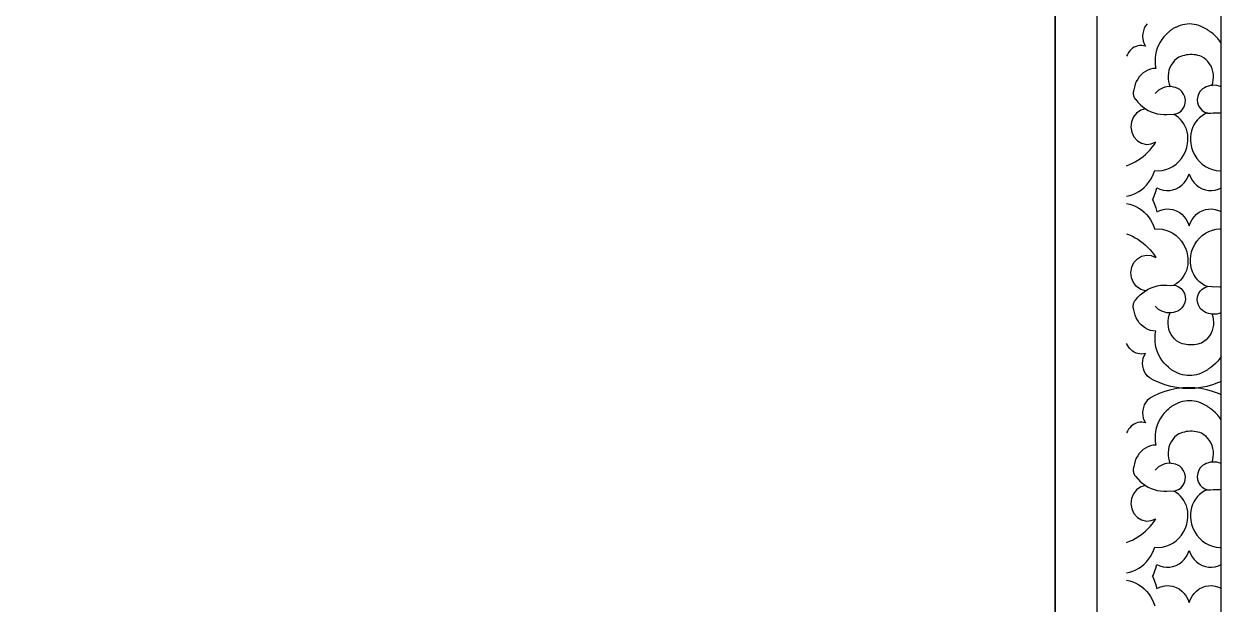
# Model space of a CAD drawing. Extents: x 1188826 to 1909461, y 608442 to 1651179.
# Drawn here: x 1659951 to 1660853, y 1029682 to 1030120 of the extents above; entities that cross this region are included whole.
import ezdxf

# ---------------------------------------------------------------- set-up
doc = ezdxf.new("R2010")
doc.units = 0
doc.header["$LTSCALE"] = 1000
doc.header["$MEASUREMENT"] = 0
doc.layers.add('窗', color=4, linetype='Continuous')
doc.layers.add('立面线', color=40, linetype='Continuous')

# ---------------------------------------------------------------- blocks, each defined once
blk = doc.blocks.new('EHYTERHT5EHTER')
at = {"layer": '窗', "ltscale": 3}
blk.add_lwpolyline([(76049.19, -231660.6), (77243.13, -231660.6), (77243.13, -233330.6), (76049.19, -233330.6)], close=True, dxfattribs=at)

msp = doc.modelspace()

# ---------------------------------------------------------------- linework, layer by layer
at = {"layer": '立面线'}
for p, q in [((1660727.68, 1028413.42), (1660727.66, 1032663.42)), ((1660758.89, 1032633.42), (1660758.89, 1028443.42)), ((1660852.52, 1028443.42), (1660852.52, 1032543.42)), ((1660796.86, 1030119.56), (1660795.67, 1030118)), ((1660821.77, 1030118.34), (1660820.09, 1030117.71)), ((1660823.49, 1030118.84), (1660821.77, 1030118.34)), ((1660825.24, 1030119.2), (1660823.49, 1030118.84)), ((1660827, 1030119.42), (1660825.24, 1030119.2)), ((1660828.78, 1030119.49), (1660827, 1030119.42)), ((1660830.56, 1030119.42), (1660828.78, 1030119.49)), ((1660832.33, 1030119.2), (1660830.56, 1030119.42)), ((1660834.08, 1030118.84), (1660832.33, 1030119.2)), ((1660835.8, 1030118.34), (1660834.08, 1030118.84)), ((1660837.48, 1030117.71), (1660835.8, 1030118.34)), ((1660793.57, 1030112.42), (1660793.42, 1030110.41)), ((1660793.42, 1030110.41), (1660793.55, 1030108.39)), ((1660794.01, 1030114.39), (1660793.57, 1030112.42)), ((1660794.71, 1030116.26), (1660794.01, 1030114.39)), ((1660795.67, 1030118), (1660794.71, 1030116.26)), ((1660809.47, 1030109.81), (1660807.94, 1030107.85)), ((1660811.16, 1030111.6), (1660809.47, 1030109.81)), ((1660813, 1030113.21), (1660811.16, 1030111.6)), ((1660813.4, 1030113.61), (1660813, 1030113.21)), ((1660813.81, 1030113.99), (1660813.4, 1030113.61)), ((1660814.23, 1030114.36), (1660813.81, 1030113.99)), ((1660814.66, 1030114.71), (1660814.23, 1030114.36)), ((1660815.1, 1030115.05), (1660814.66, 1030114.71)), ((1660815.56, 1030115.37), (1660815.1, 1030115.05)), ((1660816.02, 1030115.67), (1660815.56, 1030115.37)), ((1660816.49, 1030115.96), (1660816.02, 1030115.67)), ((1660816.97, 1030116.23), (1660816.49, 1030115.96)), ((1660817.46, 1030116.48), (1660816.97, 1030116.23)), ((1660817.95, 1030116.72), (1660817.46, 1030116.48)), ((1660818.45, 1030116.94), (1660817.95, 1030116.72)), ((1660820.09, 1030117.71), (1660818.45, 1030116.94)), ((1660839.11, 1030116.94), (1660837.48, 1030117.71)), ((1660839.6, 1030116.69), (1660839.11, 1030116.94)), ((1660840.09, 1030116.42), (1660839.6, 1030116.69)), ((1660840.57, 1030116.15), (1660840.09, 1030116.42)), ((1660841.05, 1030115.88), (1660840.57, 1030116.15)), ((1660841.52, 1030115.59), (1660841.05, 1030115.88)), ((1660841.99, 1030115.29), (1660841.52, 1030115.59)), ((1660842.45, 1030114.99), (1660841.99, 1030115.29)), ((1660842.91, 1030114.67), (1660842.45, 1030114.99)), ((1660843.37, 1030114.35), (1660842.91, 1030114.67)), ((1660843.82, 1030114.02), (1660843.37, 1030114.35)), ((1660844.26, 1030113.69), (1660843.82, 1030114.02)), ((1660844.7, 1030113.34), (1660844.26, 1030113.69)), ((1660846.64, 1030111.95), (1660844.7, 1030113.34)), ((1660848.43, 1030110.36), (1660846.64, 1030111.95)), ((1660850.08, 1030108.59), (1660848.43, 1030110.36)), ((1660784.74, 1030100.21), (1660783.7, 1030099.13)), ((1660785.9, 1030101.14), (1660784.74, 1030100.21)), ((1660787.15, 1030101.92), (1660785.9, 1030101.14)), ((1660788.48, 1030102.52), (1660787.15, 1030101.92)), ((1660789.86, 1030102.95), (1660788.48, 1030102.52)), ((1660791.29, 1030103.19), (1660789.86, 1030102.95)), ((1660792.73, 1030103.24), (1660791.29, 1030103.19)), ((1660794.17, 1030103.11), (1660792.73, 1030103.24)), ((1660793.55, 1030108.39), (1660793.96, 1030106.42)), ((1660793.96, 1030106.42), (1660794.64, 1030104.53)), ((1660795.58, 1030102.78), (1660794.17, 1030103.11)), ((1660794.64, 1030104.53), (1660795.58, 1030102.78)), ((1660804.48, 1030101.16), (1660803.74, 1030098.73)), ((1660805.44, 1030103.51), (1660804.48, 1030101.16)), ((1660806.59, 1030105.74), (1660805.44, 1030103.51)), ((1660807.94, 1030107.85), (1660806.59, 1030105.74)), ((1660851.54, 1030106.64), (1660850.08, 1030108.59)), ((1660852.52, 1030105.04), (1660851.54, 1030106.64)), ((1660782.02, 1030096.61), (1660781.41, 1030095.2)), ((1660782.79, 1030097.93), (1660782.02, 1030096.61)), ((1660783.7, 1030099.13), (1660782.79, 1030097.93)), ((1660802.91, 1030093.7), (1660802.82, 1030091.14)), ((1660802.82, 1030091.14), (1660802.97, 1030088.59)), ((1660803.21, 1030096.24), (1660802.91, 1030093.7)), ((1660803.74, 1030098.73), (1660803.21, 1030096.24)), ((1660817.52, 1030091.89), (1660816.16, 1030090.31)), ((1660819.05, 1030093.27), (1660817.52, 1030091.89)), ((1660820.73, 1030094.43), (1660819.05, 1030093.27)), ((1660822.1, 1030095), (1660820.73, 1030094.43)), ((1660823.5, 1030095.48), (1660822.1, 1030095)), ((1660824.92, 1030095.86), (1660823.5, 1030095.48)), ((1660826.36, 1030096.14), (1660824.92, 1030095.86)), ((1660827.81, 1030096.33), (1660826.36, 1030096.14)), ((1660829.27, 1030096.42), (1660827.81, 1030096.33)), ((1660830.73, 1030096.42), (1660829.27, 1030096.42)), ((1660832.19, 1030096.32), (1660830.73, 1030096.42)), ((1660833.65, 1030096.12), (1660832.19, 1030096.32)), ((1660835.08, 1030095.82), (1660833.65, 1030096.12)), ((1660836.5, 1030095.43), (1660835.08, 1030095.82)), ((1660837.89, 1030094.94), (1660836.5, 1030095.43)), ((1660839.63, 1030093.88), (1660837.89, 1030094.94)), ((1660841.23, 1030092.59), (1660839.63, 1030093.88)), ((1660842.67, 1030091.1), (1660841.23, 1030092.59)), ((1660843.93, 1030089.42), (1660842.67, 1030091.1)), ((1660793.91, 1030082.61), (1660792.34, 1030081.24)), ((1660795.62, 1030083.77), (1660793.91, 1030082.61)), ((1660797.44, 1030084.71), (1660795.62, 1030083.77)), ((1660799.35, 1030085.41), (1660797.44, 1030084.71)), ((1660801.33, 1030085.86), (1660799.35, 1030085.41)), ((1660803.34, 1030086.06), (1660801.33, 1030085.86)), ((1660802.97, 1030088.59), (1660803.34, 1030086.06)), ((1660812.82, 1030082.57), (1660812.58, 1030080.43)), ((1660813.31, 1030084.66), (1660812.82, 1030082.57)), ((1660814.04, 1030086.67), (1660813.31, 1030084.66)), ((1660814.99, 1030088.56), (1660814.04, 1030086.67)), ((1660816.16, 1030090.31), (1660814.99, 1030088.56)), ((1660844.98, 1030087.59), (1660843.93, 1030089.42)), ((1660845.8, 1030085.62), (1660844.98, 1030087.59)), ((1660846.4, 1030083.57), (1660845.8, 1030085.62)), ((1660846.75, 1030081.45), (1660846.4, 1030083.57)), ((1660787.86, 1030074.08), (1660787.27, 1030072)), ((1660788.68, 1030076.07), (1660787.86, 1030074.08)), ((1660789.71, 1030077.95), (1660788.68, 1030076.07)), ((1660790.93, 1030079.68), (1660789.71, 1030077.95)), ((1660792.34, 1030081.24), (1660790.93, 1030079.68)), ((1660812.58, 1030080.43), (1660812.59, 1030078.27)), ((1660812.59, 1030078.27), (1660812.85, 1030076.14)), ((1660812.85, 1030076.14), (1660813.35, 1030074.05)), ((1660813.35, 1030074.05), (1660814.09, 1030072.05)), ((1660844.56, 1030073.07), (1660842.97, 1030072.7)), ((1660846.18, 1030073.25), (1660844.56, 1030073.07)), ((1660845.67, 1030072.99), (1660846.31, 1030075.03)), ((1660847.81, 1030073.26), (1660846.18, 1030073.25)), ((1660846.31, 1030075.03), (1660846.7, 1030077.14)), ((1660846.7, 1030077.14), (1660846.85, 1030079.29)), ((1660846.85, 1030079.29), (1660846.75, 1030081.45)), ((1660849.44, 1030073.09), (1660847.81, 1030073.26)), ((1660851.03, 1030072.74), (1660849.44, 1030073.09)), ((1660786.42, 1030067.93), (1660786.38, 1030067.26)), ((1660786.38, 1030067.26), (1660786.41, 1030066.59)), ((1660786.41, 1030066.59), (1660786.49, 1030065.93)), ((1660786.52, 1030068.59), (1660786.42, 1030067.93)), ((1660786.49, 1030065.93), (1660786.64, 1030065.28)), ((1660786.68, 1030069.23), (1660786.52, 1030068.59)), ((1660786.64, 1030065.28), (1660786.85, 1030064.65)), ((1660786.9, 1030069.86), (1660786.68, 1030069.23)), ((1660786.85, 1030064.65), (1660787.12, 1030064.05)), ((1660787.27, 1030072), (1660786.9, 1030069.86)), ((1660787.12, 1030064.05), (1660787.44, 1030063.48)), ((1660804.16, 1030068.47), (1660802.95, 1030067.22)), ((1660805.49, 1030069.57), (1660804.16, 1030068.47)), ((1660806.93, 1030070.49), (1660805.49, 1030069.57)), ((1660808.45, 1030071.24), (1660806.93, 1030070.49)), ((1660810.05, 1030071.8), (1660808.45, 1030071.24)), ((1660811.69, 1030072.15), (1660810.05, 1030071.8)), ((1660813.36, 1030072.31), (1660811.69, 1030072.15)), ((1660815.03, 1030072.26), (1660813.36, 1030072.31)), ((1660816.69, 1030072), (1660815.03, 1030072.26)), ((1660818.31, 1030071.55), (1660816.69, 1030072)), ((1660819.87, 1030070.89), (1660818.31, 1030071.55)), ((1660821.36, 1030070.06), (1660819.87, 1030070.89)), ((1660823.04, 1030068.56), (1660821.36, 1030070.06)), ((1660824.35, 1030066.68), (1660823.04, 1030068.56)), ((1660825.23, 1030064.53), (1660824.35, 1030066.68)), ((1660825.63, 1030062.21), (1660825.23, 1030064.53)), ((1660834.93, 1030064.82), (1660834.65, 1030062.48)), ((1660835.7, 1030067.02), (1660834.93, 1030064.82)), ((1660836.91, 1030068.97), (1660835.7, 1030067.02)), ((1660838.52, 1030070.57), (1660836.91, 1030068.97)), ((1660839.93, 1030071.44), (1660838.52, 1030070.57)), ((1660841.42, 1030072.15), (1660839.93, 1030071.44)), ((1660842.97, 1030072.7), (1660841.42, 1030072.15)), ((1660852.52, 1030072.23), (1660851.03, 1030072.74)), ((1660787.44, 1030063.48), (1660787.82, 1030062.95)), ((1660787.82, 1030062.95), (1660788.24, 1030062.46)), ((1660788.24, 1030062.46), (1660789.85, 1030060.5)), ((1660789.85, 1030060.5), (1660791.61, 1030058.7)), ((1660791.61, 1030058.7), (1660793.5, 1030057.07)), ((1660795.6, 1030055.57), (1660792.05, 1030054.52)), ((1660793.5, 1030057.07), (1660795.52, 1030055.62)), ((1660795.52, 1030055.62), (1660795.6, 1030055.57)), ((1660795.6, 1030055.57), (1660797.65, 1030054.37)), ((1660822.36, 1030053.83), (1660823.84, 1030055.56)), ((1660823.84, 1030055.56), (1660824.91, 1030057.6)), ((1660824.91, 1030057.6), (1660825.52, 1030059.86)), ((1660825.52, 1030059.86), (1660825.63, 1030062.21)), ((1660834.65, 1030062.48), (1660834.88, 1030060.14)), ((1660834.88, 1030060.14), (1660835.6, 1030057.92)), ((1660835.6, 1030057.92), (1660836.78, 1030055.94)), ((1660836.78, 1030055.94), (1660838.35, 1030054.3)), ((1660786.53, 1030049.4), (1660785.05, 1030045.76)), ((1660788.94, 1030052.4), (1660786.53, 1030049.4)), ((1660792.05, 1030054.52), (1660788.94, 1030052.4)), ((1660797.65, 1030054.37), (1660799.87, 1030053.32)), ((1660799.87, 1030053.32), (1660802.17, 1030052.49)), ((1660802.17, 1030052.49), (1660804.52, 1030051.87)), ((1660804.52, 1030051.87), (1660806.92, 1030051.48)), ((1660806.92, 1030051.48), (1660809.34, 1030051.31)), ((1660809.34, 1030051.31), (1660811.76, 1030051.36)), ((1660811.76, 1030051.36), (1660814.17, 1030051.65)), ((1660814.17, 1030051.65), (1660816.34, 1030051.4)), ((1660816.34, 1030051.4), (1660818.5, 1030051.69)), ((1660818.77, 1030050.35), (1660816.99, 1030051.43)), ((1660818.5, 1030051.69), (1660820.55, 1030052.52)), ((1660820.44, 1030049.07), (1660818.77, 1030050.35)), ((1660821.97, 1030047.6), (1660820.44, 1030049.07)), ((1660820.55, 1030052.52), (1660822.36, 1030053.83)), ((1660823.34, 1030045.96), (1660821.97, 1030047.6)), ((1660824.54, 1030044.17), (1660823.34, 1030045.96)), ((1660834.72, 1030047.24), (1660833.26, 1030045.4)), ((1660836.37, 1030048.89), (1660834.72, 1030047.24)), ((1660838.18, 1030050.31), (1660836.37, 1030048.89)), ((1660840.14, 1030051.5), (1660838.18, 1030050.31)), ((1660838.35, 1030054.3), (1660840.22, 1030053.1)), ((1660842.22, 1030052.42), (1660840.14, 1030051.5)), ((1660840.22, 1030053.1), (1660842.22, 1030052.42)), ((1660842.22, 1030052.42), (1660842.3, 1030052.4)), ((1660842.3, 1030052.4), (1660844.48, 1030052.24)), ((1660844.48, 1030052.24), (1660846.63, 1030052.62)), ((1660846.63, 1030052.62), (1660849.05, 1030052.47)), ((1660849.05, 1030052.47), (1660851.48, 1030052.56)), ((1660851.48, 1030052.56), (1660852.52, 1030052.7)), ((1660785.05, 1030045.76), (1660784.61, 1030041.82)), ((1660784.61, 1030041.82), (1660785.25, 1030037.91)), ((1660785.25, 1030037.91), (1660786.92, 1030034.37)), ((1660825.56, 1030042.26), (1660824.54, 1030044.17)), ((1660826.38, 1030040.23), (1660825.56, 1030042.26)), ((1660826.99, 1030038.13), (1660826.38, 1030040.23)), ((1660827.39, 1030035.96), (1660826.99, 1030038.13)), ((1660830.23, 1030038.95), (1660829.71, 1030036.59)), ((1660831, 1030041.23), (1660830.23, 1030038.95)), ((1660832.02, 1030043.39), (1660831, 1030041.23)), ((1660833.26, 1030045.4), (1660832.02, 1030043.39)), ((1660786.92, 1030034.37), (1660789.48, 1030031.52)), ((1660789.48, 1030031.52), (1660792.7, 1030029.59)), ((1660792.7, 1030029.59), (1660796.3, 1030028.76)), ((1660796.3, 1030028.76), (1660799.97, 1030029.1)), ((1660799.97, 1030029.1), (1660803.38, 1030030.57)), ((1660800.58, 1030026.54), (1660802.03, 1030028.52)), ((1660802.03, 1030028.52), (1660803.38, 1030030.57)), ((1660826.63, 1030026.37), (1660827.27, 1030029.36)), ((1660827.27, 1030029.36), (1660827.53, 1030031.55)), ((1660827.57, 1030033.76), (1660827.39, 1030035.96)), ((1660827.53, 1030031.55), (1660827.57, 1030033.76)), ((1660829.71, 1030036.59), (1660829.46, 1030034.19)), ((1660829.46, 1030034.19), (1660829.47, 1030031.77)), ((1660829.47, 1030031.77), (1660829.74, 1030029.36)), ((1660829.74, 1030029.36), (1660830.38, 1030026.37)), ((1660791.9, 1030018.15), (1660793.81, 1030019.61)), ((1660793.81, 1030019.61), (1660795.63, 1030021.19)), ((1660795.63, 1030021.19), (1660797.37, 1030022.87)), ((1660797.37, 1030022.87), (1660799.02, 1030024.66)), ((1660799.02, 1030024.66), (1660800.58, 1030026.54)), ((1660822.7, 1030018.22), (1660824.32, 1030020.75)), ((1660824.32, 1030020.75), (1660825.64, 1030023.48)), ((1660825.64, 1030023.48), (1660826.63, 1030026.37)), ((1660830.38, 1030026.37), (1660831.37, 1030023.48)), ((1660831.37, 1030023.48), (1660832.68, 1030020.75)), ((1660832.68, 1030020.75), (1660834.31, 1030018.22)), ((1660781.41, 1030012.69), (1660783.62, 1030013.52)), ((1660783.62, 1030013.52), (1660785.77, 1030014.49)), ((1660785.77, 1030014.49), (1660787.88, 1030015.58)), ((1660787.88, 1030015.58), (1660789.92, 1030016.81)), ((1660789.92, 1030016.81), (1660791.9, 1030018.15)), ((1660808.23, 1030009.19), (1660811.02, 1030009.83)), ((1660811.02, 1030009.83), (1660813.71, 1030010.84)), ((1660813.71, 1030010.84), (1660816.27, 1030012.21)), ((1660816.27, 1030012.21), (1660818.64, 1030013.92)), ((1660818.64, 1030013.92), (1660820.8, 1030015.93)), ((1660820.8, 1030015.93), (1660822.7, 1030018.22)), ((1660834.31, 1030018.22), (1660836.21, 1030015.93)), ((1660836.21, 1030015.93), (1660838.37, 1030013.92)), ((1660838.37, 1030013.92), (1660840.74, 1030012.21)), ((1660840.74, 1030012.21), (1660843.29, 1030010.84)), ((1660843.29, 1030010.84), (1660845.99, 1030009.83)), ((1660845.99, 1030009.83), (1660848.78, 1030009.19)), ((1660797.9, 1029999.95), (1660799.34, 1030002.05)), ((1660799.34, 1030002.05), (1660800.61, 1030004.28)), ((1660800.61, 1030004.28), (1660801.68, 1030006.63)), ((1660801.68, 1030006.63), (1660802.54, 1030009.07)), ((1660802.54, 1030009.07), (1660805.39, 1030008.94)), ((1660805.39, 1030008.94), (1660808.23, 1030009.19)), ((1660824.75, 1029999.77), (1660826.31, 1030001.86)), ((1660826.31, 1030001.86), (1660827.57, 1030004.17)), ((1660827.57, 1030004.17), (1660828.5, 1030006.65)), ((1660828.5, 1030006.65), (1660829.44, 1030004.17)), ((1660829.44, 1030004.17), (1660830.7, 1030001.86)), ((1660830.7, 1030001.86), (1660832.26, 1029999.77)), ((1660848.78, 1030009.19), (1660851.62, 1030008.94)), ((1660851.62, 1030008.94), (1660852.52, 1030008.98)), ((1660786.11, 1029991.08), (1660788.36, 1029992.05)), ((1660788.36, 1029992.05), (1660790.52, 1029993.24)), ((1660790.52, 1029993.24), (1660792.57, 1029994.63)), ((1660792.57, 1029994.63), (1660794.5, 1029996.23)), ((1660794.5, 1029996.23), (1660796.27, 1029998.01)), ((1660796.27, 1029998.01), (1660797.9, 1029999.95)), ((1660802.51, 1029990.43), (1660803.5, 1029993.19)), ((1660803.5, 1029993.19), (1660804.23, 1029996.05)), ((1660804.23, 1029996.05), (1660806.5, 1029994.97)), ((1660806.5, 1029994.97), (1660808.89, 1029994.26)), ((1660808.89, 1029994.26), (1660811.36, 1029993.93)), ((1660811.36, 1029993.93), (1660813.84, 1029993.98)), ((1660813.84, 1029993.98), (1660816.29, 1029994.43)), ((1660816.29, 1029994.43), (1660818.65, 1029995.25)), ((1660818.65, 1029995.25), (1660820.88, 1029996.43)), ((1660820.88, 1029996.43), (1660822.93, 1029997.95)), ((1660822.93, 1029997.95), (1660824.75, 1029999.77)), ((1660832.26, 1029999.77), (1660834.08, 1029997.95)), ((1660834.08, 1029997.95), (1660836.13, 1029996.43)), ((1660836.13, 1029996.43), (1660838.36, 1029995.25)), ((1660838.36, 1029995.25), (1660840.72, 1029994.43)), ((1660840.72, 1029994.43), (1660843.17, 1029993.98)), ((1660843.17, 1029993.98), (1660845.65, 1029993.93)), ((1660845.65, 1029993.93), (1660848.11, 1029994.26)), ((1660848.11, 1029994.26), (1660850.51, 1029994.97)), ((1660850.51, 1029994.97), (1660852.52, 1029995.93)), ((1660781.41, 1029989.83), (1660783.79, 1029990.34)), ((1660781.41, 1029984.2), (1660783.79, 1029983.69)), ((1660783.79, 1029990.34), (1660786.11, 1029991.08)), ((1660783.79, 1029983.69), (1660786.11, 1029982.95)), ((1660786.11, 1029982.95), (1660788.36, 1029981.98)), ((1660800.79, 1029987.02), (1660801.26, 1029987.79)), ((1660800.79, 1029987.02), (1660801.26, 1029986.24)), ((1660801.26, 1029987.79), (1660802.51, 1029990.43)), ((1660801.26, 1029986.24), (1660802.51, 1029983.6)), ((1660802.51, 1029983.6), (1660803.5, 1029980.84)), ((1660788.36, 1029981.98), (1660790.52, 1029980.79)), ((1660790.52, 1029980.79), (1660792.57, 1029979.4)), ((1660792.57, 1029979.4), (1660794.5, 1029977.8)), ((1660794.5, 1029977.8), (1660796.27, 1029976.03)), ((1660796.27, 1029976.03), (1660797.9, 1029974.08)), ((1660797.9, 1029974.08), (1660799.34, 1029971.98)), ((1660803.5, 1029980.84), (1660804.23, 1029977.98)), ((1660804.23, 1029977.98), (1660806.5, 1029979.06)), ((1660806.5, 1029979.06), (1660808.89, 1029979.77)), ((1660808.89, 1029979.77), (1660811.36, 1029980.1)), ((1660811.36, 1029980.1), (1660813.84, 1029980.05)), ((1660813.84, 1029980.05), (1660816.29, 1029979.6)), ((1660816.29, 1029979.6), (1660818.65, 1029978.78)), ((1660818.65, 1029978.78), (1660820.88, 1029977.6)), ((1660820.88, 1029977.6), (1660822.93, 1029976.08)), ((1660822.93, 1029976.08), (1660824.75, 1029974.26)), ((1660824.75, 1029974.26), (1660826.31, 1029972.17)), ((1660830.7, 1029972.17), (1660832.26, 1029974.26)), ((1660832.26, 1029974.26), (1660834.08, 1029976.08)), ((1660834.08, 1029976.08), (1660836.13, 1029977.6)), ((1660836.13, 1029977.6), (1660838.36, 1029978.78)), ((1660838.36, 1029978.78), (1660840.72, 1029979.6)), ((1660840.72, 1029979.6), (1660843.17, 1029980.05)), ((1660843.17, 1029980.05), (1660845.65, 1029980.1)), ((1660845.65, 1029980.1), (1660848.11, 1029979.77)), ((1660848.11, 1029979.77), (1660850.51, 1029979.06)), ((1660850.51, 1029979.06), (1660852.52, 1029978.1)), ((1660799.34, 1029971.98), (1660800.61, 1029969.75)), ((1660800.61, 1029969.75), (1660801.68, 1029967.4)), ((1660801.68, 1029967.4), (1660802.54, 1029964.96)), ((1660802.54, 1029964.96), (1660805.39, 1029965.09)), ((1660805.39, 1029965.09), (1660808.23, 1029964.84)), ((1660808.23, 1029964.84), (1660811.02, 1029964.2)), ((1660826.31, 1029972.17), (1660827.57, 1029969.86)), ((1660827.57, 1029969.86), (1660828.5, 1029967.38)), ((1660828.5, 1029967.38), (1660829.44, 1029969.86)), ((1660829.44, 1029969.86), (1660830.7, 1029972.17)), ((1660845.99, 1029964.2), (1660848.78, 1029964.84)), ((1660848.78, 1029964.84), (1660851.62, 1029965.09)), ((1660851.62, 1029965.09), (1660852.52, 1029965.05)), ((1660781.41, 1029961.34), (1660783.62, 1029960.51)), ((1660783.62, 1029960.51), (1660785.77, 1029959.54)), ((1660785.77, 1029959.54), (1660787.88, 1029958.45)), ((1660787.88, 1029958.45), (1660789.92, 1029957.22)), ((1660789.92, 1029957.22), (1660791.9, 1029955.88)), ((1660791.9, 1029955.88), (1660793.81, 1029954.42)), ((1660811.02, 1029964.2), (1660813.71, 1029963.19)), ((1660813.71, 1029963.19), (1660816.27, 1029961.82)), ((1660816.27, 1029961.82), (1660818.64, 1029960.11)), ((1660818.64, 1029960.11), (1660820.8, 1029958.1)), ((1660820.8, 1029958.1), (1660822.7, 1029955.81)), ((1660822.7, 1029955.81), (1660824.32, 1029953.28)), ((1660832.68, 1029953.28), (1660834.31, 1029955.81)), ((1660834.31, 1029955.81), (1660836.21, 1029958.1)), ((1660836.21, 1029958.1), (1660838.37, 1029960.11)), ((1660838.37, 1029960.11), (1660840.74, 1029961.82)), ((1660840.74, 1029961.82), (1660843.29, 1029963.19)), ((1660843.29, 1029963.19), (1660845.99, 1029964.2)), ((1660793.81, 1029954.42), (1660795.63, 1029952.84)), ((1660795.63, 1029952.84), (1660797.37, 1029951.16)), ((1660797.37, 1029951.16), (1660799.02, 1029949.37)), ((1660799.02, 1029949.37), (1660800.58, 1029947.49)), ((1660800.58, 1029947.49), (1660802.03, 1029945.52)), ((1660824.32, 1029953.28), (1660825.64, 1029950.55)), ((1660825.64, 1029950.55), (1660826.63, 1029947.67)), ((1660826.63, 1029947.67), (1660827.27, 1029944.67)), ((1660829.74, 1029944.67), (1660830.38, 1029947.67)), ((1660830.38, 1029947.67), (1660831.37, 1029950.55)), ((1660831.37, 1029950.55), (1660832.68, 1029953.28)), ((1660785.25, 1029936.12), (1660786.92, 1029939.66)), ((1660786.92, 1029939.66), (1660789.48, 1029942.51)), ((1660789.48, 1029942.51), (1660792.7, 1029944.44)), ((1660792.7, 1029944.44), (1660796.3, 1029945.27)), ((1660796.3, 1029945.27), (1660799.97, 1029944.93)), ((1660799.97, 1029944.93), (1660803.38, 1029943.46)), ((1660802.03, 1029945.52), (1660803.38, 1029943.46)), ((1660827.39, 1029938.07), (1660826.99, 1029935.91)), ((1660827.27, 1029944.67), (1660827.53, 1029942.48)), ((1660827.57, 1029940.27), (1660827.39, 1029938.07)), ((1660827.53, 1029942.48), (1660827.57, 1029940.27)), ((1660829.46, 1029939.84), (1660829.47, 1029942.26)), ((1660829.71, 1029937.44), (1660829.46, 1029939.84)), ((1660829.47, 1029942.26), (1660829.74, 1029944.67)), ((1660784.61, 1029932.21), (1660785.25, 1029936.12)), ((1660785.05, 1029928.27), (1660784.61, 1029932.21)), ((1660824.54, 1029929.86), (1660823.34, 1029928.07)), ((1660825.56, 1029931.78), (1660824.54, 1029929.86)), ((1660826.38, 1029933.8), (1660825.56, 1029931.78)), ((1660826.99, 1029935.91), (1660826.38, 1029933.8)), ((1660830.23, 1029935.08), (1660829.71, 1029937.44)), ((1660831, 1029932.81), (1660830.23, 1029935.08)), ((1660832.02, 1029930.65), (1660831, 1029932.81)), ((1660833.26, 1029928.63), (1660832.02, 1029930.65)), ((1660786.53, 1029924.64), (1660785.05, 1029928.27)), ((1660788.94, 1029921.63), (1660786.53, 1029924.64)), ((1660792.05, 1029919.51), (1660788.94, 1029921.63)), ((1660795.6, 1029918.46), (1660797.65, 1029919.66)), ((1660797.65, 1029919.66), (1660799.87, 1029920.71)), ((1660799.87, 1029920.71), (1660802.17, 1029921.54)), ((1660802.17, 1029921.54), (1660804.52, 1029922.16)), ((1660804.52, 1029922.16), (1660806.92, 1029922.56)), ((1660806.92, 1029922.56), (1660809.34, 1029922.72)), ((1660809.34, 1029922.72), (1660811.76, 1029922.67)), ((1660811.76, 1029922.67), (1660814.17, 1029922.38)), ((1660814.17, 1029922.38), (1660816.34, 1029922.63)), ((1660816.34, 1029922.63), (1660818.5, 1029922.34)), ((1660818.77, 1029923.68), (1660816.99, 1029922.6)), ((1660818.5, 1029922.34), (1660820.55, 1029921.51)), ((1660820.44, 1029924.97), (1660818.77, 1029923.68)), ((1660821.97, 1029926.43), (1660820.44, 1029924.97)), ((1660820.55, 1029921.51), (1660822.36, 1029920.2)), ((1660823.34, 1029928.07), (1660821.97, 1029926.43)), ((1660822.36, 1029920.2), (1660823.84, 1029918.48)), ((1660834.72, 1029926.79), (1660833.26, 1029928.63)), ((1660836.37, 1029925.14), (1660834.72, 1029926.79)), ((1660838.18, 1029923.72), (1660836.37, 1029925.14)), ((1660836.78, 1029918.09), (1660838.35, 1029919.73)), ((1660840.14, 1029922.54), (1660838.18, 1029923.72)), ((1660838.35, 1029919.73), (1660840.22, 1029920.93)), ((1660842.22, 1029921.61), (1660840.14, 1029922.54)), ((1660840.22, 1029920.93), (1660842.22, 1029921.61)), ((1660842.22, 1029921.61), (1660842.3, 1029921.63)), ((1660842.3, 1029921.63), (1660844.48, 1029921.8)), ((1660844.48, 1029921.8), (1660846.63, 1029921.42)), ((1660846.63, 1029921.42), (1660849.05, 1029921.56)), ((1660849.05, 1029921.56), (1660851.48, 1029921.47)), ((1660851.48, 1029921.47), (1660852.52, 1029921.34)), ((1660787.44, 1029910.55), (1660787.82, 1029911.09)), ((1660787.82, 1029911.09), (1660788.24, 1029911.57)), ((1660788.24, 1029911.57), (1660789.85, 1029913.53)), ((1660789.85, 1029913.53), (1660791.61, 1029915.33)), ((1660791.61, 1029915.33), (1660793.5, 1029916.96)), ((1660795.6, 1029918.46), (1660792.05, 1029919.51)), ((1660793.5, 1029916.96), (1660795.52, 1029918.41)), ((1660795.52, 1029918.41), (1660795.6, 1029918.46)), ((1660823.84, 1029918.48), (1660824.91, 1029916.43)), ((1660824.91, 1029916.43), (1660825.52, 1029914.17)), ((1660825.63, 1029911.82), (1660825.23, 1029909.5)), ((1660825.52, 1029914.17), (1660825.63, 1029911.82)), ((1660834.65, 1029911.55), (1660834.88, 1029913.89)), ((1660834.93, 1029909.21), (1660834.65, 1029911.55)), ((1660834.88, 1029913.89), (1660835.6, 1029916.11)), ((1660835.6, 1029916.11), (1660836.78, 1029918.09)), ((1660786.38, 1029906.77), (1660786.41, 1029907.44)), ((1660786.42, 1029906.1), (1660786.38, 1029906.77)), ((1660786.41, 1029907.44), (1660786.49, 1029908.1)), ((1660786.52, 1029905.44), (1660786.42, 1029906.1)), ((1660786.49, 1029908.1), (1660786.64, 1029908.75)), ((1660786.68, 1029904.8), (1660786.52, 1029905.44)), ((1660786.64, 1029908.75), (1660786.85, 1029909.38)), ((1660786.9, 1029904.17), (1660786.68, 1029904.8)), ((1660786.85, 1029909.38), (1660787.12, 1029909.98)), ((1660787.27, 1029902.03), (1660786.9, 1029904.17)), ((1660787.12, 1029909.98), (1660787.44, 1029910.55)), ((1660787.86, 1029899.95), (1660787.27, 1029902.03)), ((1660804.16, 1029905.56), (1660802.95, 1029906.81)), ((1660805.49, 1029904.46), (1660804.16, 1029905.56)), ((1660806.93, 1029903.54), (1660805.49, 1029904.46)), ((1660808.45, 1029902.79), (1660806.93, 1029903.54)), ((1660810.05, 1029902.24), (1660808.45, 1029902.79)), ((1660811.69, 1029901.88), (1660810.05, 1029902.24)), ((1660813.36, 1029901.72), (1660811.69, 1029901.88)), ((1660813.35, 1029899.98), (1660814.09, 1029901.98)), ((1660815.03, 1029901.78), (1660813.36, 1029901.72)), ((1660816.69, 1029902.03), (1660815.03, 1029901.78)), ((1660818.31, 1029902.49), (1660816.69, 1029902.03)), ((1660819.87, 1029903.14), (1660818.31, 1029902.49)), ((1660821.36, 1029903.97), (1660819.87, 1029903.14)), ((1660823.04, 1029905.47), (1660821.36, 1029903.97)), ((1660824.35, 1029907.35), (1660823.04, 1029905.47)), ((1660825.23, 1029909.5), (1660824.35, 1029907.35)), ((1660835.7, 1029907.01), (1660834.93, 1029909.21)), ((1660836.91, 1029905.06), (1660835.7, 1029907.01)), ((1660838.52, 1029903.46), (1660836.91, 1029905.06)), ((1660839.93, 1029902.59), (1660838.52, 1029903.46)), ((1660841.42, 1029901.88), (1660839.93, 1029902.59)), ((1660842.97, 1029901.33), (1660841.42, 1029901.88)), ((1660852.52, 1029901.8), (1660851.03, 1029901.29)), ((1660788.68, 1029897.96), (1660787.86, 1029899.95)), ((1660789.71, 1029896.08), (1660788.68, 1029897.96)), ((1660790.93, 1029894.35), (1660789.71, 1029896.08)), ((1660792.34, 1029892.79), (1660790.93, 1029894.35)), ((1660793.91, 1029891.42), (1660792.34, 1029892.79)), ((1660812.58, 1029893.6), (1660812.59, 1029895.76)), ((1660812.82, 1029891.46), (1660812.58, 1029893.6)), ((1660812.59, 1029895.76), (1660812.85, 1029897.89)), ((1660812.85, 1029897.89), (1660813.35, 1029899.98)), ((1660844.56, 1029900.97), (1660842.97, 1029901.33)), ((1660846.18, 1029900.78), (1660844.56, 1029900.97)), ((1660845.67, 1029901.04), (1660846.31, 1029899)), ((1660847.81, 1029900.77), (1660846.18, 1029900.78)), ((1660846.31, 1029899), (1660846.7, 1029896.89)), ((1660846.75, 1029892.59), (1660846.4, 1029890.46)), ((1660846.7, 1029896.89), (1660846.85, 1029894.74)), ((1660846.85, 1029894.74), (1660846.75, 1029892.59)), ((1660849.44, 1029900.94), (1660847.81, 1029900.77)), ((1660851.03, 1029901.29), (1660849.44, 1029900.94)), ((1660795.62, 1029890.26), (1660793.91, 1029891.42)), ((1660797.44, 1029889.32), (1660795.62, 1029890.26)), ((1660799.35, 1029888.62), (1660797.44, 1029889.32)), ((1660801.33, 1029888.17), (1660799.35, 1029888.62)), ((1660803.34, 1029887.97), (1660801.33, 1029888.17)), ((1660802.82, 1029882.89), (1660802.97, 1029885.44)), ((1660802.97, 1029885.44), (1660803.34, 1029887.97)), ((1660813.31, 1029889.37), (1660812.82, 1029891.46)), ((1660814.04, 1029887.36), (1660813.31, 1029889.37)), ((1660814.99, 1029885.47), (1660814.04, 1029887.36)), ((1660816.16, 1029883.72), (1660814.99, 1029885.47)), ((1660817.52, 1029882.14), (1660816.16, 1029883.72)), ((1660843.93, 1029884.61), (1660842.67, 1029882.93)), ((1660844.98, 1029886.44), (1660843.93, 1029884.61)), ((1660845.8, 1029888.41), (1660844.98, 1029886.44)), ((1660846.4, 1029890.46), (1660845.8, 1029888.41)), ((1660782.02, 1029877.42), (1660781.41, 1029878.83)), ((1660782.79, 1029876.1), (1660782.02, 1029877.42)), ((1660783.7, 1029874.9), (1660782.79, 1029876.1)), ((1660784.74, 1029873.82), (1660783.7, 1029874.9)), ((1660802.91, 1029880.33), (1660802.82, 1029882.89)), ((1660803.21, 1029877.79), (1660802.91, 1029880.33)), ((1660803.74, 1029875.3), (1660803.21, 1029877.79)), ((1660804.48, 1029872.87), (1660803.74, 1029875.3)), ((1660819.05, 1029880.76), (1660817.52, 1029882.14)), ((1660820.73, 1029879.6), (1660819.05, 1029880.76)), ((1660822.1, 1029879.03), (1660820.73, 1029879.6)), ((1660823.5, 1029878.55), (1660822.1, 1029879.03)), ((1660824.92, 1029878.17), (1660823.5, 1029878.55)), ((1660826.36, 1029877.89), (1660824.92, 1029878.17)), ((1660827.81, 1029877.7), (1660826.36, 1029877.89)), ((1660829.27, 1029877.61), (1660827.81, 1029877.7)), ((1660830.73, 1029877.61), (1660829.27, 1029877.61)), ((1660832.19, 1029877.71), (1660830.73, 1029877.61)), ((1660833.65, 1029877.91), (1660832.19, 1029877.71)), ((1660835.08, 1029878.21), (1660833.65, 1029877.91)), ((1660836.5, 1029878.6), (1660835.08, 1029878.21)), ((1660837.89, 1029879.09), (1660836.5, 1029878.6)), ((1660839.63, 1029880.15), (1660837.89, 1029879.09)), ((1660841.23, 1029881.44), (1660839.63, 1029880.15)), ((1660842.67, 1029882.93), (1660841.23, 1029881.44)), ((1660785.9, 1029872.89), (1660784.74, 1029873.82)), ((1660787.15, 1029872.11), (1660785.9, 1029872.89)), ((1660788.48, 1029871.51), (1660787.15, 1029872.11)), ((1660789.86, 1029871.08), (1660788.48, 1029871.51)), ((1660791.29, 1029870.84), (1660789.86, 1029871.08)), ((1660792.73, 1029870.79), (1660791.29, 1029870.84)), ((1660794.17, 1029870.92), (1660792.73, 1029870.79)), ((1660793.42, 1029863.62), (1660793.55, 1029865.64)), ((1660793.55, 1029865.64), (1660793.96, 1029867.61)), ((1660793.96, 1029867.61), (1660794.64, 1029869.5)), ((1660795.58, 1029871.25), (1660794.17, 1029870.92)), ((1660794.64, 1029869.5), (1660795.58, 1029871.25)), ((1660805.44, 1029870.52), (1660804.48, 1029872.87)), ((1660806.59, 1029868.29), (1660805.44, 1029870.52)), ((1660807.94, 1029866.18), (1660806.59, 1029868.29)), ((1660809.47, 1029864.23), (1660807.94, 1029866.18)), ((1660851.54, 1029867.39), (1660850.08, 1029865.44)), ((1660852.52, 1029869), (1660851.54, 1029867.39)), ((1660793.57, 1029861.61), (1660793.42, 1029863.62)), ((1660794.01, 1029859.64), (1660793.57, 1029861.61)), ((1660794.71, 1029857.77), (1660794.01, 1029859.64)), ((1660795.67, 1029856.03), (1660794.71, 1029857.77)), ((1660811.16, 1029862.43), (1660809.47, 1029864.23)), ((1660813, 1029860.82), (1660811.16, 1029862.43)), ((1660813.4, 1029860.42), (1660813, 1029860.82)), ((1660813.81, 1029860.04), (1660813.4, 1029860.42)), ((1660814.23, 1029859.67), (1660813.81, 1029860.04)), ((1660814.66, 1029859.32), (1660814.23, 1029859.67)), ((1660815.1, 1029858.98), (1660814.66, 1029859.32)), ((1660815.56, 1029858.66), (1660815.1, 1029858.98)), ((1660816.02, 1029858.36), (1660815.56, 1029858.66)), ((1660816.49, 1029858.07), (1660816.02, 1029858.36)), ((1660816.97, 1029857.8), (1660816.49, 1029858.07)), ((1660817.46, 1029857.55), (1660816.97, 1029857.8)), ((1660817.95, 1029857.31), (1660817.46, 1029857.55)), ((1660818.45, 1029857.09), (1660817.95, 1029857.31)), ((1660820.09, 1029856.32), (1660818.45, 1029857.09)), ((1660839.11, 1029857.09), (1660837.48, 1029856.32)), ((1660839.6, 1029857.35), (1660839.11, 1029857.09)), ((1660840.09, 1029857.61), (1660839.6, 1029857.35)), ((1660840.57, 1029857.88), (1660840.09, 1029857.61)), ((1660841.05, 1029858.16), (1660840.57, 1029857.88)), ((1660841.52, 1029858.44), (1660841.05, 1029858.16)), ((1660841.99, 1029858.74), (1660841.52, 1029858.44)), ((1660842.45, 1029859.04), (1660841.99, 1029858.74)), ((1660842.91, 1029859.36), (1660842.45, 1029859.04)), ((1660843.37, 1029859.68), (1660842.91, 1029859.36)), ((1660843.82, 1029860.01), (1660843.37, 1029859.68)), ((1660844.26, 1029860.34), (1660843.82, 1029860.01)), ((1660844.7, 1029860.69), (1660844.26, 1029860.34)), ((1660846.64, 1029862.08), (1660844.7, 1029860.69)), ((1660848.43, 1029863.67), (1660846.64, 1029862.08)), ((1660850.08, 1029865.44), (1660848.43, 1029863.67)), ((1660796.86, 1029854.47), (1660795.67, 1029856.03)), ((1660798.25, 1029853.12), (1660796.86, 1029854.47)), ((1660799.82, 1029852.01), (1660798.25, 1029853.12)), ((1660801.53, 1029851.17), (1660799.82, 1029852.01)), ((1660805.83, 1029849.24), (1660801.53, 1029851.21)), ((1660810.21, 1029847.62), (1660805.83, 1029849.24)), ((1660814.64, 1029846.35), (1660810.21, 1029847.62)), ((1660821.77, 1029855.69), (1660820.09, 1029856.32)), ((1660823.49, 1029855.19), (1660821.77, 1029855.69)), ((1660825.24, 1029854.83), (1660823.49, 1029855.19)), ((1660827, 1029854.62), (1660825.24, 1029854.83)), ((1660828.78, 1029854.54), (1660827, 1029854.62)), ((1660830.56, 1029854.62), (1660828.78, 1029854.54)), ((1660832.33, 1029854.83), (1660830.56, 1029854.62)), ((1660834.08, 1029855.19), (1660832.33, 1029854.83)), ((1660835.8, 1029855.69), (1660834.08, 1029855.19)), ((1660837.48, 1029856.32), (1660835.8, 1029855.69)), ((1660846.14, 1029847.62), (1660841.7, 1029846.35)), ((1660850.52, 1029849.24), (1660846.14, 1029847.62)), ((1660852.52, 1029850.16), (1660850.52, 1029849.24)), ((1660801.53, 1029838.99), (1660799.82, 1029838.15)), ((1660805.83, 1029840.92), (1660801.53, 1029838.95)), ((1660810.21, 1029842.54), (1660805.83, 1029840.92)), ((1660814.64, 1029843.81), (1660810.21, 1029842.54)), ((1660819.13, 1029845.45), (1660814.64, 1029846.35)), ((1660819.13, 1029844.72), (1660814.64, 1029843.81)), ((1660823.64, 1029844.9), (1660819.13, 1029845.45)), ((1660823.64, 1029845.26), (1660819.13, 1029844.72)), ((1660828.17, 1029845.45), (1660823.64, 1029845.26)), ((1660828.17, 1029844.72), (1660823.64, 1029844.9)), ((1660832.7, 1029845.26), (1660828.17, 1029845.45)), ((1660832.7, 1029844.9), (1660828.17, 1029844.72)), ((1660837.22, 1029845.45), (1660832.7, 1029844.9)), ((1660837.22, 1029844.72), (1660832.7, 1029845.26)), ((1660841.7, 1029846.35), (1660837.22, 1029845.45)), ((1660841.7, 1029843.81), (1660837.22, 1029844.72)), ((1660846.14, 1029842.54), (1660841.7, 1029843.81)), ((1660850.52, 1029840.92), (1660846.14, 1029842.54)), ((1660852.52, 1029840), (1660850.52, 1029840.92)), ((1660794.01, 1029830.52), (1660793.57, 1029828.55)), ((1660794.71, 1029832.4), (1660794.01, 1029830.52)), ((1660795.67, 1029834.13), (1660794.71, 1029832.4)), ((1660796.86, 1029835.69), (1660795.67, 1029834.13)), ((1660798.25, 1029837.04), (1660796.86, 1029835.69)), ((1660799.82, 1029838.15), (1660798.25, 1029837.04)), ((1660813.4, 1029829.74), (1660813, 1029829.34)), ((1660813.81, 1029830.12), (1660813.4, 1029829.74)), ((1660814.23, 1029830.49), (1660813.81, 1029830.12)), ((1660814.66, 1029830.84), (1660814.23, 1029830.49)), ((1660815.1, 1029831.18), (1660814.66, 1029830.84)), ((1660815.56, 1029831.5), (1660815.1, 1029831.18)), ((1660816.02, 1029831.81), (1660815.56, 1029831.5)), ((1660816.49, 1029832.09), (1660816.02, 1029831.81)), ((1660816.97, 1029832.36), (1660816.49, 1029832.09)), ((1660817.46, 1029832.62), (1660816.97, 1029832.36)), ((1660817.95, 1029832.85), (1660817.46, 1029832.62)), ((1660818.45, 1029833.07), (1660817.95, 1029832.85)), ((1660820.09, 1029833.84), (1660818.45, 1029833.07)), ((1660821.77, 1029834.48), (1660820.09, 1029833.84)), ((1660823.49, 1029834.97), (1660821.77, 1029834.48)), ((1660825.24, 1029835.33), (1660823.49, 1029834.97)), ((1660827, 1029835.55), (1660825.24, 1029835.33)), ((1660828.78, 1029835.62), (1660827, 1029835.55)), ((1660830.56, 1029835.55), (1660828.78, 1029835.62)), ((1660832.33, 1029835.33), (1660830.56, 1029835.55)), ((1660834.08, 1029834.97), (1660832.33, 1029835.33)), ((1660835.8, 1029834.48), (1660834.08, 1029834.97)), ((1660837.48, 1029833.84), (1660835.8, 1029834.48)), ((1660839.11, 1029833.07), (1660837.48, 1029833.84)), ((1660839.6, 1029832.82), (1660839.11, 1029833.07)), ((1660840.09, 1029832.56), (1660839.6, 1029832.82)), ((1660840.57, 1029832.29), (1660840.09, 1029832.56)), ((1660841.05, 1029832.01), (1660840.57, 1029832.29)), ((1660841.52, 1029831.72), (1660841.05, 1029832.01)), ((1660841.99, 1029831.42), (1660841.52, 1029831.72)), ((1660842.45, 1029831.12), (1660841.99, 1029831.42)), ((1660842.91, 1029830.81), (1660842.45, 1029831.12)), ((1660843.37, 1029830.49), (1660842.91, 1029830.81)), ((1660843.82, 1029830.16), (1660843.37, 1029830.49)), ((1660844.26, 1029829.82), (1660843.82, 1029830.16)), ((1660844.7, 1029829.47), (1660844.26, 1029829.82)), ((1660846.64, 1029828.09), (1660844.7, 1029829.47)), ((1660793.57, 1029828.55), (1660793.42, 1029826.54)), ((1660793.42, 1029826.54), (1660793.55, 1029824.52)), ((1660793.55, 1029824.52), (1660793.96, 1029822.55)), ((1660793.96, 1029822.55), (1660794.64, 1029820.67)), ((1660794.64, 1029820.67), (1660795.58, 1029818.92)), ((1660806.59, 1029821.87), (1660805.44, 1029819.64)), ((1660807.94, 1029823.98), (1660806.59, 1029821.87)), ((1660809.47, 1029825.94), (1660807.94, 1029823.98)), ((1660811.16, 1029827.73), (1660809.47, 1029825.94)), ((1660813, 1029829.34), (1660811.16, 1029827.73)), ((1660848.43, 1029826.5), (1660846.64, 1029828.09)), ((1660850.08, 1029824.72), (1660848.43, 1029826.5)), ((1660851.54, 1029822.77), (1660850.08, 1029824.72)), ((1660852.52, 1029821.17), (1660851.54, 1029822.77)), ((1660782.02, 1029812.74), (1660781.41, 1029811.33)), ((1660782.79, 1029814.06), (1660782.02, 1029812.74)), ((1660783.7, 1029815.27), (1660782.79, 1029814.06)), ((1660784.74, 1029816.34), (1660783.7, 1029815.27)), ((1660785.9, 1029817.28), (1660784.74, 1029816.34)), ((1660787.15, 1029818.05), (1660785.9, 1029817.28)), ((1660788.48, 1029818.66), (1660787.15, 1029818.05)), ((1660789.86, 1029819.08), (1660788.48, 1029818.66)), ((1660791.29, 1029819.32), (1660789.86, 1029819.08)), ((1660792.73, 1029819.38), (1660791.29, 1029819.32)), ((1660794.17, 1029819.24), (1660792.73, 1029819.38)), ((1660795.58, 1029818.92), (1660794.17, 1029819.24)), ((1660803.21, 1029812.37), (1660802.91, 1029809.83)), ((1660803.74, 1029814.87), (1660803.21, 1029812.37)), ((1660804.48, 1029817.3), (1660803.74, 1029814.87)), ((1660805.44, 1029819.64), (1660804.48, 1029817.3)), ((1660823.5, 1029811.61), (1660822.1, 1029811.13)), ((1660824.92, 1029811.99), (1660823.5, 1029811.61)), ((1660826.36, 1029812.28), (1660824.92, 1029811.99)), ((1660827.81, 1029812.47), (1660826.36, 1029812.28)), ((1660829.27, 1029812.56), (1660827.81, 1029812.47)), ((1660830.73, 1029812.55), (1660829.27, 1029812.56)), ((1660832.19, 1029812.45), (1660830.73, 1029812.55)), ((1660833.65, 1029812.25), (1660832.19, 1029812.45)), ((1660835.08, 1029811.95), (1660833.65, 1029812.25)), ((1660836.5, 1029811.56), (1660835.08, 1029811.95)), ((1660837.89, 1029811.08), (1660836.5, 1029811.56)), ((1660802.91, 1029809.83), (1660802.82, 1029807.28)), ((1660802.82, 1029807.28), (1660802.97, 1029804.72)), ((1660802.97, 1029804.72), (1660803.34, 1029802.19)), ((1660814.04, 1029802.8), (1660813.31, 1029800.79)), ((1660814.99, 1029804.69), (1660814.04, 1029802.8)), ((1660816.16, 1029806.44), (1660814.99, 1029804.69)), ((1660817.52, 1029808.02), (1660816.16, 1029806.44)), ((1660819.05, 1029809.4), (1660817.52, 1029808.02)), ((1660820.73, 1029810.57), (1660819.05, 1029809.4)), ((1660822.1, 1029811.13), (1660820.73, 1029810.57)), ((1660839.63, 1029810.01), (1660837.89, 1029811.08)), ((1660841.23, 1029808.73), (1660839.63, 1029810.01)), ((1660842.67, 1029807.23), (1660841.23, 1029808.73)), ((1660843.93, 1029805.55), (1660842.67, 1029807.23)), ((1660844.98, 1029803.72), (1660843.93, 1029805.55)), ((1660845.8, 1029801.76), (1660844.98, 1029803.72)), ((1660789.71, 1029794.08), (1660788.68, 1029792.21)), ((1660790.93, 1029795.81), (1660789.71, 1029794.08)), ((1660792.34, 1029797.37), (1660790.93, 1029795.81)), ((1660793.91, 1029798.74), (1660792.34, 1029797.37)), ((1660795.62, 1029799.91), (1660793.91, 1029798.74)), ((1660797.44, 1029800.84), (1660795.62, 1029799.91)), ((1660799.35, 1029801.54), (1660797.44, 1029800.84)), ((1660801.33, 1029802), (1660799.35, 1029801.54)), ((1660803.34, 1029802.19), (1660801.33, 1029802)), ((1660812.82, 1029798.7), (1660812.58, 1029796.56)), ((1660812.58, 1029796.56), (1660812.59, 1029794.41)), ((1660812.59, 1029794.41), (1660812.85, 1029792.27)), ((1660813.31, 1029800.79), (1660812.82, 1029798.7)), ((1660846.4, 1029799.7), (1660845.8, 1029801.76)), ((1660846.75, 1029797.58), (1660846.4, 1029799.7)), ((1660846.7, 1029793.28), (1660846.85, 1029795.43)), ((1660846.85, 1029795.43), (1660846.75, 1029797.58)), ((1660786.52, 1029784.72), (1660786.42, 1029784.06)), ((1660786.68, 1029785.37), (1660786.52, 1029784.72)), ((1660786.9, 1029785.99), (1660786.68, 1029785.37)), ((1660787.27, 1029788.13), (1660786.9, 1029785.99)), ((1660787.86, 1029790.22), (1660787.27, 1029788.13)), ((1660788.68, 1029792.21), (1660787.86, 1029790.22)), ((1660804.16, 1029784.6), (1660802.95, 1029783.35)), ((1660805.49, 1029785.7), (1660804.16, 1029784.6)), ((1660806.93, 1029786.63), (1660805.49, 1029785.7)), ((1660808.45, 1029787.37), (1660806.93, 1029786.63)), ((1660810.05, 1029787.93), (1660808.45, 1029787.37)), ((1660811.69, 1029788.28), (1660810.05, 1029787.93)), ((1660813.36, 1029788.44), (1660811.69, 1029788.28)), ((1660812.85, 1029792.27), (1660813.35, 1029790.18)), ((1660813.35, 1029790.18), (1660814.09, 1029788.18)), ((1660815.03, 1029788.39), (1660813.36, 1029788.44)), ((1660816.69, 1029788.13), (1660815.03, 1029788.39)), ((1660818.31, 1029787.68), (1660816.69, 1029788.13)), ((1660819.87, 1029787.03), (1660818.31, 1029787.68)), ((1660821.36, 1029786.19), (1660819.87, 1029787.03)), ((1660823.04, 1029784.69), (1660821.36, 1029786.19)), ((1660824.35, 1029782.81), (1660823.04, 1029784.69)), ((1660836.91, 1029785.1), (1660835.7, 1029783.15)), ((1660838.52, 1029786.7), (1660836.91, 1029785.1)), ((1660839.93, 1029787.57), (1660838.52, 1029786.7)), ((1660841.42, 1029788.29), (1660839.93, 1029787.57)), ((1660842.97, 1029788.83), (1660841.42, 1029788.29)), ((1660844.56, 1029789.2), (1660842.97, 1029788.83)), ((1660846.18, 1029789.39), (1660844.56, 1029789.2)), ((1660845.67, 1029789.12), (1660846.31, 1029791.16)), ((1660847.81, 1029789.4), (1660846.18, 1029789.39)), ((1660846.31, 1029791.16), (1660846.7, 1029793.28)), ((1660849.44, 1029789.22), (1660847.81, 1029789.4)), ((1660851.03, 1029788.87), (1660849.44, 1029789.22)), ((1660852.52, 1029788.37), (1660851.03, 1029788.87)), ((1660786.42, 1029784.06), (1660786.38, 1029783.39)), ((1660786.38, 1029783.39), (1660786.41, 1029782.73)), ((1660786.41, 1029782.73), (1660786.49, 1029782.06)), ((1660786.49, 1029782.06), (1660786.64, 1029781.41)), ((1660786.64, 1029781.41), (1660786.85, 1029780.78)), ((1660786.85, 1029780.78), (1660787.12, 1029780.18)), ((1660787.12, 1029780.18), (1660787.44, 1029779.61)), ((1660787.44, 1029779.61), (1660787.82, 1029779.08)), ((1660787.82, 1029779.08), (1660788.24, 1029778.59)), ((1660788.24, 1029778.59), (1660789.85, 1029776.63)), ((1660789.85, 1029776.63), (1660791.61, 1029774.83)), ((1660825.23, 1029780.66), (1660824.35, 1029782.81)), ((1660824.91, 1029773.74), (1660825.52, 1029776)), ((1660825.63, 1029778.35), (1660825.23, 1029780.66)), ((1660825.52, 1029776), (1660825.63, 1029778.35)), ((1660834.93, 1029780.95), (1660834.65, 1029778.61)), ((1660834.65, 1029778.61), (1660834.88, 1029776.27)), ((1660834.88, 1029776.27), (1660835.6, 1029774.05)), ((1660835.7, 1029783.15), (1660834.93, 1029780.95)), ((1660788.94, 1029768.53), (1660786.53, 1029765.53)), ((1660792.05, 1029770.65), (1660788.94, 1029768.53)), ((1660791.61, 1029774.83), (1660793.5, 1029773.2)), ((1660795.6, 1029771.7), (1660792.05, 1029770.65)), ((1660793.5, 1029773.2), (1660795.52, 1029771.75)), ((1660795.52, 1029771.75), (1660795.6, 1029771.7)), ((1660795.6, 1029771.7), (1660797.65, 1029770.5)), ((1660797.65, 1029770.5), (1660799.87, 1029769.46)), ((1660799.87, 1029769.46), (1660802.17, 1029768.62)), ((1660802.17, 1029768.62), (1660804.52, 1029768)), ((1660804.52, 1029768), (1660806.92, 1029767.61)), ((1660806.92, 1029767.61), (1660809.34, 1029767.44)), ((1660809.34, 1029767.44), (1660811.76, 1029767.5)), ((1660811.76, 1029767.5), (1660814.17, 1029767.78)), ((1660814.17, 1029767.78), (1660816.34, 1029767.53)), ((1660816.34, 1029767.53), (1660818.5, 1029767.83)), ((1660818.77, 1029766.48), (1660816.99, 1029767.56)), ((1660818.5, 1029767.83), (1660820.55, 1029768.65)), ((1660820.44, 1029765.2), (1660818.77, 1029766.48)), ((1660820.55, 1029768.65), (1660822.36, 1029769.96)), ((1660822.36, 1029769.96), (1660823.84, 1029771.69)), ((1660823.84, 1029771.69), (1660824.91, 1029773.74)), ((1660835.6, 1029774.05), (1660836.78, 1029772.07)), ((1660838.18, 1029766.45), (1660836.37, 1029765.02)), ((1660836.78, 1029772.07), (1660838.35, 1029770.44)), ((1660840.14, 1029767.63), (1660838.18, 1029766.45)), ((1660838.35, 1029770.44), (1660840.22, 1029769.24)), ((1660842.22, 1029768.55), (1660840.14, 1029767.63)), ((1660840.22, 1029769.24), (1660842.22, 1029768.55)), ((1660842.22, 1029768.55), (1660842.3, 1029768.53)), ((1660842.3, 1029768.53), (1660844.48, 1029768.37)), ((1660844.48, 1029768.37), (1660846.63, 1029768.75)), ((1660846.63, 1029768.75), (1660849.05, 1029768.61)), ((1660849.05, 1029768.61), (1660851.48, 1029768.69)), ((1660851.48, 1029768.69), (1660852.52, 1029768.83)), ((1660785.05, 1029761.9), (1660784.61, 1029757.95)), ((1660784.61, 1029757.95), (1660785.25, 1029754.04)), ((1660786.53, 1029765.53), (1660785.05, 1029761.9)), ((1660821.97, 1029763.73), (1660820.44, 1029765.2)), ((1660823.34, 1029762.09), (1660821.97, 1029763.73)), ((1660824.54, 1029760.3), (1660823.34, 1029762.09)), ((1660825.56, 1029758.39), (1660824.54, 1029760.3)), ((1660826.38, 1029756.36), (1660825.56, 1029758.39)), ((1660831, 1029757.36), (1660830.23, 1029755.08)), ((1660832.02, 1029759.52), (1660831, 1029757.36)), ((1660833.26, 1029761.53), (1660832.02, 1029759.52)), ((1660834.72, 1029763.38), (1660833.26, 1029761.53)), ((1660836.37, 1029765.02), (1660834.72, 1029763.38)), ((1660785.25, 1029754.04), (1660786.92, 1029750.51)), ((1660786.92, 1029750.51), (1660789.48, 1029747.65)), ((1660826.99, 1029754.26), (1660826.38, 1029756.36)), ((1660827.39, 1029752.09), (1660826.99, 1029754.26)), ((1660827.57, 1029749.89), (1660827.39, 1029752.09)), ((1660827.53, 1029747.69), (1660827.57, 1029749.89)), ((1660829.71, 1029752.73), (1660829.46, 1029750.32)), ((1660829.46, 1029750.32), (1660829.47, 1029747.9)), ((1660830.23, 1029755.08), (1660829.71, 1029752.73)), ((1660789.48, 1029747.65), (1660792.7, 1029745.72)), ((1660792.7, 1029745.72), (1660796.3, 1029744.89)), ((1660796.3, 1029744.89), (1660799.97, 1029745.23)), ((1660797.37, 1029739), (1660799.02, 1029740.79)), ((1660799.02, 1029740.79), (1660800.58, 1029742.67)), ((1660799.97, 1029745.23), (1660803.38, 1029746.71)), ((1660800.58, 1029742.67), (1660802.03, 1029744.65)), ((1660802.03, 1029744.65), (1660803.38, 1029746.71)), ((1660824.32, 1029736.88), (1660825.64, 1029739.61)), ((1660825.64, 1029739.61), (1660826.63, 1029742.5)), ((1660826.63, 1029742.5), (1660827.27, 1029745.5)), ((1660827.27, 1029745.5), (1660827.53, 1029747.69)), ((1660829.47, 1029747.9), (1660829.74, 1029745.5)), ((1660829.74, 1029745.5), (1660830.38, 1029742.5)), ((1660830.38, 1029742.5), (1660831.37, 1029739.61)), ((1660831.37, 1029739.61), (1660832.68, 1029736.88)), ((1660783.62, 1029729.65), (1660785.77, 1029730.62)), ((1660785.77, 1029730.62), (1660787.88, 1029731.72)), ((1660787.88, 1029731.72), (1660789.92, 1029732.94)), ((1660789.92, 1029732.94), (1660791.9, 1029734.28)), ((1660791.9, 1029734.28), (1660793.81, 1029735.75)), ((1660793.81, 1029735.75), (1660795.63, 1029737.32)), ((1660795.63, 1029737.32), (1660797.37, 1029739)), ((1660818.64, 1029730.05), (1660820.8, 1029732.06)), ((1660820.8, 1029732.06), (1660822.7, 1029734.35)), ((1660822.7, 1029734.35), (1660824.32, 1029736.88)), ((1660832.68, 1029736.88), (1660834.31, 1029734.35)), ((1660834.31, 1029734.35), (1660836.21, 1029732.06)), ((1660836.21, 1029732.06), (1660838.37, 1029730.05)), ((1660781.41, 1029728.82), (1660783.62, 1029729.65)), ((1660800.61, 1029720.41), (1660801.68, 1029722.76)), ((1660801.68, 1029722.76), (1660802.54, 1029725.2)), ((1660802.54, 1029725.2), (1660805.39, 1029725.07)), ((1660805.39, 1029725.07), (1660808.23, 1029725.33)), ((1660808.23, 1029725.33), (1660811.02, 1029725.97)), ((1660811.02, 1029725.97), (1660813.71, 1029726.98)), ((1660813.71, 1029726.98), (1660816.27, 1029728.35)), ((1660816.27, 1029728.35), (1660818.64, 1029730.05)), ((1660827.57, 1029720.3), (1660828.5, 1029722.78)), ((1660828.5, 1029722.78), (1660829.44, 1029720.3)), ((1660838.37, 1029730.05), (1660840.74, 1029728.35)), ((1660840.74, 1029728.35), (1660843.29, 1029726.98)), ((1660843.29, 1029726.98), (1660845.99, 1029725.97)), ((1660845.99, 1029725.97), (1660848.78, 1029725.33)), ((1660848.78, 1029725.33), (1660851.62, 1029725.07)), ((1660851.62, 1029725.07), (1660852.52, 1029725.11)), ((1660792.57, 1029710.77), (1660794.5, 1029712.36)), ((1660794.5, 1029712.36), (1660796.27, 1029714.14)), ((1660796.27, 1029714.14), (1660797.9, 1029716.08)), ((1660797.9, 1029716.08), (1660799.34, 1029718.18)), ((1660799.34, 1029718.18), (1660800.61, 1029720.41)), ((1660818.65, 1029711.38), (1660820.88, 1029712.57)), ((1660820.88, 1029712.57), (1660822.93, 1029714.08)), ((1660822.93, 1029714.08), (1660824.75, 1029715.91)), ((1660824.75, 1029715.91), (1660826.31, 1029717.99)), ((1660826.31, 1029717.99), (1660827.57, 1029720.3)), ((1660829.44, 1029720.3), (1660830.7, 1029717.99)), ((1660830.7, 1029717.99), (1660832.26, 1029715.91)), ((1660832.26, 1029715.91), (1660834.08, 1029714.08)), ((1660834.08, 1029714.08), (1660836.13, 1029712.57)), ((1660836.13, 1029712.57), (1660838.36, 1029711.38)), ((1660781.41, 1029705.96), (1660783.79, 1029706.47)), ((1660783.79, 1029706.47), (1660786.11, 1029707.21)), ((1660786.11, 1029707.21), (1660788.36, 1029708.18)), ((1660788.36, 1029708.18), (1660790.52, 1029709.37)), ((1660790.52, 1029709.37), (1660792.57, 1029710.77)), ((1660800.79, 1029703.15), (1660801.26, 1029703.92)), ((1660801.26, 1029703.92), (1660802.51, 1029706.56)), ((1660802.51, 1029706.56), (1660803.5, 1029709.32)), ((1660803.5, 1029709.32), (1660804.23, 1029712.18)), ((1660804.23, 1029712.18), (1660806.5, 1029711.1)), ((1660806.5, 1029711.1), (1660808.89, 1029710.39)), ((1660808.89, 1029710.39), (1660811.36, 1029710.06)), ((1660811.36, 1029710.06), (1660813.84, 1029710.12)), ((1660813.84, 1029710.12), (1660816.29, 1029710.56)), ((1660816.29, 1029710.56), (1660818.65, 1029711.38)), ((1660838.36, 1029711.38), (1660840.72, 1029710.56)), ((1660840.72, 1029710.56), (1660843.17, 1029710.12)), ((1660843.17, 1029710.12), (1660845.65, 1029710.06)), ((1660845.65, 1029710.06), (1660848.11, 1029710.39)), ((1660848.11, 1029710.39), (1660850.51, 1029711.1)), ((1660850.51, 1029711.1), (1660852.52, 1029712.06)), ((1660781.41, 1029700.34), (1660783.79, 1029699.83)), ((1660783.79, 1029699.83), (1660786.11, 1029699.08)), ((1660786.11, 1029699.08), (1660788.36, 1029698.11)), ((1660788.36, 1029698.11), (1660790.52, 1029696.93)), ((1660790.52, 1029696.93), (1660792.57, 1029695.53)), ((1660792.57, 1029695.53), (1660794.5, 1029693.94)), ((1660800.79, 1029703.15), (1660801.26, 1029702.37)), ((1660801.26, 1029702.37), (1660802.51, 1029699.73)), ((1660802.51, 1029699.73), (1660803.5, 1029696.97)), ((1660803.5, 1029696.97), (1660804.23, 1029694.11)), ((1660804.23, 1029694.11), (1660806.5, 1029695.19)), ((1660806.5, 1029695.19), (1660808.89, 1029695.91)), ((1660808.89, 1029695.91), (1660811.36, 1029696.24)), ((1660811.36, 1029696.24), (1660813.84, 1029696.18)), ((1660813.84, 1029696.18), (1660816.29, 1029695.74)), ((1660816.29, 1029695.74), (1660818.65, 1029694.91)), ((1660818.65, 1029694.91), (1660820.88, 1029693.73)), ((1660836.13, 1029693.73), (1660838.36, 1029694.91)), ((1660838.36, 1029694.91), (1660840.72, 1029695.74)), ((1660840.72, 1029695.74), (1660843.17, 1029696.18)), ((1660843.17, 1029696.18), (1660845.65, 1029696.24)), ((1660845.65, 1029696.24), (1660848.11, 1029695.91)), ((1660848.11, 1029695.91), (1660850.51, 1029695.19)), ((1660850.51, 1029695.19), (1660852.52, 1029694.24)), ((1660794.5, 1029693.94), (1660796.27, 1029692.16)), ((1660796.27, 1029692.16), (1660797.9, 1029690.21)), ((1660797.9, 1029690.21), (1660799.34, 1029688.11)), ((1660799.34, 1029688.11), (1660800.61, 1029685.88)), ((1660800.61, 1029685.88), (1660801.68, 1029683.54)), ((1660820.88, 1029693.73), (1660822.93, 1029692.21)), ((1660822.93, 1029692.21), (1660824.75, 1029690.39)), ((1660824.75, 1029690.39), (1660826.31, 1029688.3)), ((1660826.31, 1029688.3), (1660827.57, 1029686)), ((1660827.57, 1029686), (1660828.5, 1029683.51)), ((1660828.5, 1029683.51), (1660829.44, 1029686)), ((1660829.44, 1029686), (1660830.7, 1029688.3)), ((1660830.7, 1029688.3), (1660832.26, 1029690.39)), ((1660832.26, 1029690.39), (1660834.08, 1029692.21)), ((1660834.08, 1029692.21), (1660836.13, 1029693.73)), ((1660801.68, 1029683.54), (1660802.54, 1029681.09))]:
    msp.add_line(p, q, dxfattribs=at)

# ---------------------------------------------------------------- block references
at = {"layer": '窗'}
msp.add_blockref('EHYTERHT5EHTER', (1583484.46, 1261794.02), dxfattribs=at)

doc.saveas('drawing.dxf')
